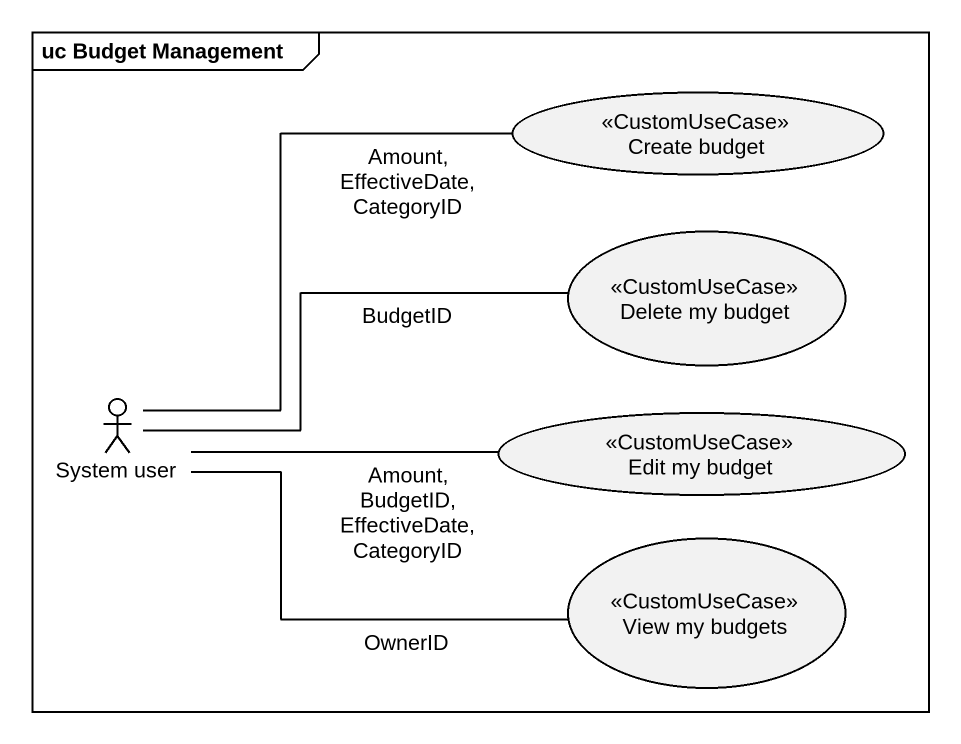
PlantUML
@startuml
mainframe uc Budget Management
usecase "Create budget" as Create_budget <<CustomUseCase>>
usecase "Delete my budget" as Delete_my_budget <<CustomUseCase>>
actor "System user" as System_user
usecase "Edit my budget" as Edit_my_budget <<CustomUseCase>>
usecase "View my budgets" as View_my_budgets <<CustomUseCase>>
System_user -right- Create_budget : Amount, EffectiveDate, CategoryID
System_user -right- Delete_my_budget : BudgetID
System_user -right- Edit_my_budget : Amount, BudgetID, EffectiveDate, CategoryID
System_user -right- View_my_budgets : OwnerID
@enduml
